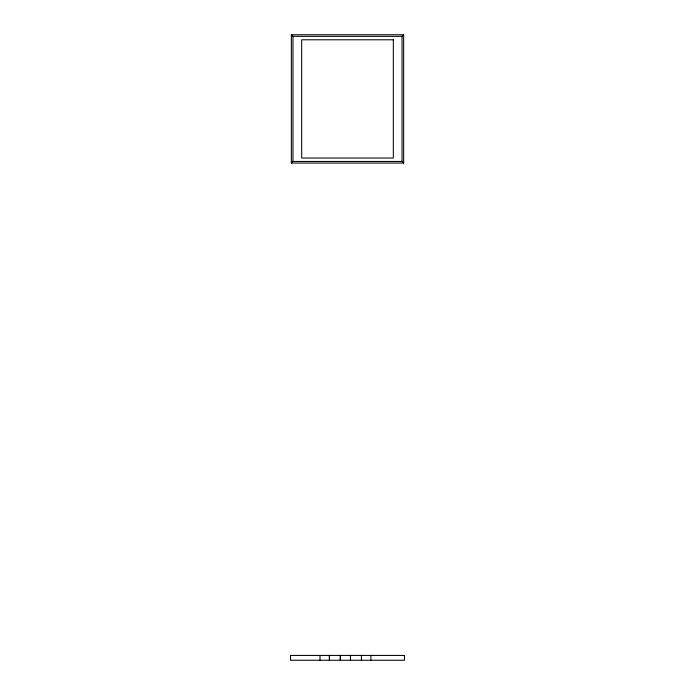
<?xml version="1.0" encoding="UTF-8"?>
<svg xmlns="http://www.w3.org/2000/svg" width="695" height="695" viewBox="0 0 695 695"><rect width="100%" height="100%" fill="white"/><g stroke="black" fill="none" stroke-linecap="round" stroke-linejoin="round"><path stroke-width="1.04" d="M403.639 163.056L402.031 161.457L402.031 36.357L403.639 34.75L291.361 34.75L291.361 163.056L403.639 163.056L403.639 34.75M291.361 163.056L292.969 161.457L292.969 36.357L291.361 34.75M292.969 36.357L402.031 36.357M292.969 161.457L402.031 161.457M370.895 655.437L370.895 660.25M361.417 655.437L361.417 660.25M350.497 655.437L350.497 660.25M350.462 655.437L350.462 660.25M329.491 655.437L329.491 660.25M329.343 655.437L329.343 660.25M320.013 655.437L320.013 660.25M393.327 39.78L301.673 39.78L301.673 158.026L393.327 158.026L393.327 39.78M404.473 655.437L290.527 655.437L290.527 660.25L404.473 660.25L404.473 655.437M340.359 660.25L340.359 655.437L340.324 660.25"/></g></svg>
